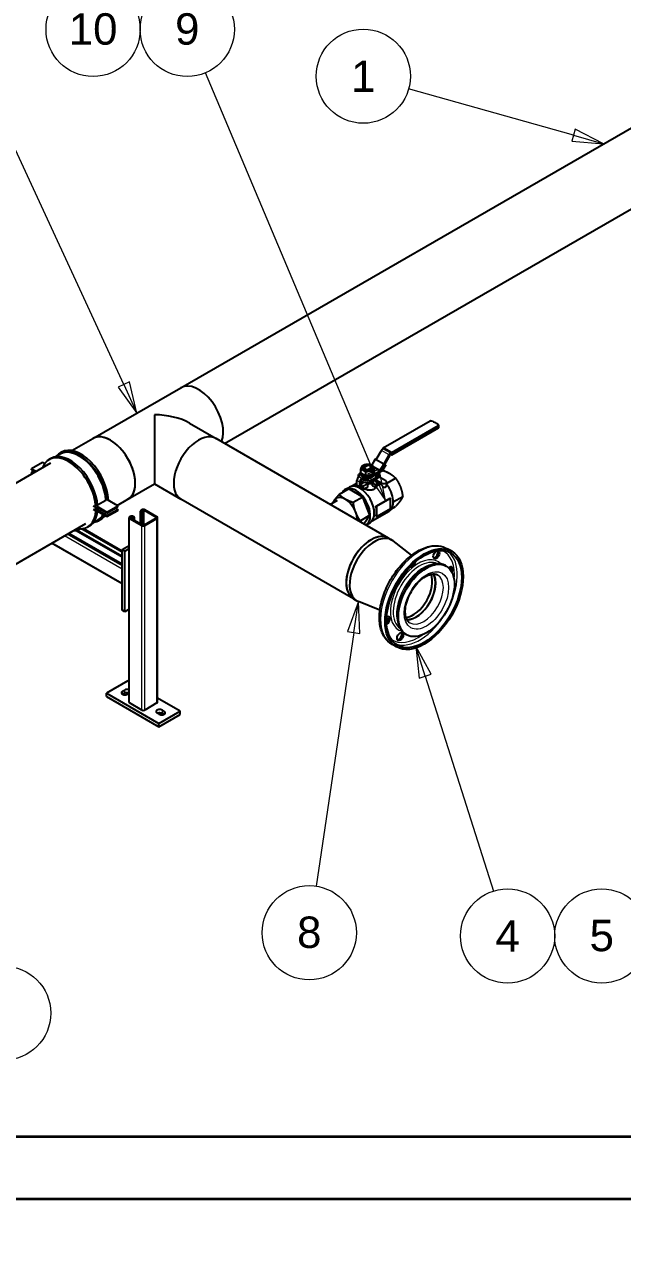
# Model space of a CAD drawing. Header units: millimetres. Extents: x 0 to 10500, y -39653 to 7425.
# Drawn here: x 2273 to 3463, y -118 to 2339 of the extents above; entities that cross this region are included whole.
import ezdxf

# ---------------------------------------------------------------- set-up
doc = ezdxf.new("R2010")
doc.units = ezdxf.units.MM
doc.header["$LTSCALE"] = 25
doc.layers.get('0').update_dxf_attribs({"lineweight": 18})
for name, color, linetype, lineweight in [('Border', 7, 'Continuous', 35), ('Dimension', 7, 'Continuous', 18), ('Symbol', 7, 'Continuous', 18), ('Visible', 7, 'Continuous', 25), ('Visible Narrow', 7, 'Continuous', 18)]:
    doc.layers.add(name, color=color, linetype=linetype, lineweight=lineweight)
doc.styles.add('Note Text', font='arial.ttf')
doc.styles.add('Title', font='arial.ttf')
doc.dimstyles.new('Default - Method 2b', dxfattribs={"dimscale": 25, "dimtxt": 3, "dimasz": 2.5, "dimexe": 3, "dimexo": 0.5, "dimgap": 0.7, "dimtad": 0, "dimtoh": 1, "dimdec": 1, "dimrnd": 1e-08, "dimtxsty": 'Title', "dimcen": 0.09, "dimdle": 10, "dimclrd": 256, "dimclre": 256, "dimclrt": 7, "dimadec": 0, "dimazin": 2, "dimtfac": 0.833333, "dimtdec": 1, "dimtmove": 0, "dimatfit": 3, "dimfxl": 1, "dimtolj": 1, "dimlwd": -1, "dimlwe": -1, "dimarcsym": 0})

# ---------------------------------------------------------------- blocks, each defined once
blk = doc.blocks.new('Borders Bigadan Border')
at = {"layer": 'Border'}
for p, q in [((20, 5), (415, 5)), ((420, 0), (0, 0))]:
    blk.add_line(p, q, dxfattribs=at)
blk = doc.blocks.new('Balloon6')
at = {"layer": 'Symbol'}
for p, q in [((79.408, 37.678), (78.419, 39.974)), ((79.867, 37.876), (78.419, 39.974)), ((78.419, 39.974), (78.949, 37.48)), ((78.949, 37.48), (79.867, 37.876)), ((79.408, 37.678), (87.778, 18.258))]:
    blk.add_line(p, q, dxfattribs=at)
at = {"layer": 'Symbol', "flags": 128}
blk.add_lwpolyline([(79.867, 37.876), (78.419, 39.974), (78.949, 37.48), (79.867, 37.876)], dxfattribs=at)
at = {"layer": 'Symbol'}
blk.add_circle((89.257, 14.826), 3.75, dxfattribs=at)
blk.add_solid([(79.867, 37.876), (78.419, 39.974), (78.949, 37.48), (79.867, 37.876)], dxfattribs=at)
at = {"layer": 'Symbol', "insert": (89.257, 14.826), "char_height": 2.5, "attachment_point": 5, "style": 'Note Text'}
blk.add_mtext('7', dxfattribs=at)
blk = doc.blocks.new('Balloon7')
at = {"layer": 'Symbol'}
for p, q in [((122.837, 41.667), (122.082, 44.051)), ((123.314, 41.818), (122.082, 44.051)), ((122.082, 44.051), (122.36, 41.516)), ((122.36, 41.516), (123.314, 41.818)), ((122.837, 41.667), (128.263, 24.535))]:
    blk.add_line(p, q, dxfattribs=at)
at = {"layer": 'Symbol', "flags": 128}
blk.add_lwpolyline([(123.314, 41.818), (122.082, 44.051), (122.36, 41.516), (123.314, 41.818)], dxfattribs=at)
at = {"layer": 'Symbol'}
for centre in [(129.392, 20.97), (136.892, 20.97)]:
    blk.add_circle(centre, 3.75, dxfattribs=at)
blk.add_solid([(123.314, 41.818), (122.082, 44.051), (122.36, 41.516), (123.314, 41.818)], dxfattribs=at)
at = {"layer": 'Symbol', "char_height": 2.5, "attachment_point": 5, "style": 'Note Text'}
for s, insert in [('4', (129.392, 20.97)), ('5', (136.892, 20.991))]:
    blk.add_mtext(s, dxfattribs=dict(at, insert=insert))
blk = doc.blocks.new('Balloon8')
at = {"layer": 'Symbol'}
for p, q in [((117.507, 47.616), (116.645, 45.217)), ((117.14, 45.143), (117.507, 47.616)), ((117.635, 45.07), (117.507, 47.616)), ((116.645, 45.217), (117.635, 45.07)), ((117.14, 45.143), (114.145, 24.933))]:
    blk.add_line(p, q, dxfattribs=at)
at = {"layer": 'Symbol', "flags": 128}
blk.add_lwpolyline([(117.635, 45.07), (117.507, 47.616), (116.645, 45.217), (117.635, 45.07)], dxfattribs=at)
at = {"layer": 'Symbol'}
blk.add_circle((113.597, 21.231), 3.75, dxfattribs=at)
blk.add_solid([(117.635, 45.07), (117.507, 47.616), (116.645, 45.217), (117.635, 45.07)], dxfattribs=at)
at = {"layer": 'Symbol', "insert": (113.597, 21.252), "char_height": 2.5, "attachment_point": 5, "style": 'Note Text'}
blk.add_mtext('8', dxfattribs=at)
blk = doc.blocks.new('Balloon10')
at = {"layer": 'Symbol'}
for p, q in [((118.704, 57.961), (105.33, 89.743)), ((119.165, 58.155), (118.243, 57.768)), ((119.673, 55.657), (119.165, 58.155)), ((118.243, 57.768), (119.673, 55.657)), ((118.704, 57.961), (119.673, 55.657))]:
    blk.add_line(p, q, dxfattribs=at)
at = {"layer": 'Symbol', "flags": 128}
blk.add_lwpolyline([(118.243, 57.768), (119.673, 55.657), (119.165, 58.155), (118.243, 57.768)], dxfattribs=at)
at = {"layer": 'Symbol'}
for centre in [(96.38, 93.188), (103.88, 93.188)]:
    blk.add_circle(centre, 3.75, dxfattribs=at)
blk.add_solid([(118.243, 57.768), (119.673, 55.657), (119.165, 58.155), (118.243, 57.768)], dxfattribs=at)
at = {"layer": 'Symbol', "char_height": 2.5, "attachment_point": 5, "style": 'Note Text'}
for s, insert in [('10', (96.38, 93.209)), ('9', (103.88, 93.209))]:
    blk.add_mtext(s, dxfattribs=dict(at, insert=insert))
blk = doc.blocks.new('Balloon11')
at = {"layer": 'Symbol'}
for p, q in [((134.632, 84.76), (121.499, 88.452)), ((134.768, 85.241), (134.497, 84.279)), ((134.632, 84.76), (137.039, 84.083)), ((137.039, 84.083), (134.768, 85.241)), ((134.497, 84.279), (137.039, 84.083))]:
    blk.add_line(p, q, dxfattribs=at)
at = {"layer": 'Symbol', "flags": 128}
blk.add_lwpolyline([(134.497, 84.279), (137.039, 84.083), (134.768, 85.241), (134.497, 84.279)], dxfattribs=at)
at = {"layer": 'Symbol'}
blk.add_circle((117.902, 89.463), 3.75, dxfattribs=at)
blk.add_solid([(134.497, 84.279), (137.039, 84.083), (134.768, 85.241), (134.497, 84.279)], dxfattribs=at)
at = {"layer": 'Symbol', "insert": (117.902, 89.463), "char_height": 2.5, "attachment_point": 5, "style": 'Note Text'}
blk.add_mtext('1', dxfattribs=at)
blk = doc.blocks.new('Balloon19')
at = {"layer": 'Symbol'}
for p, q in [((98.825, 64.895), (87.296, 89.872)), ((99.279, 65.105), (98.371, 64.686)), ((98.825, 64.895), (99.873, 62.626)), ((99.873, 62.626), (99.279, 65.105)), ((98.371, 64.686), (99.873, 62.626))]:
    blk.add_line(p, q, dxfattribs=at)
at = {"layer": 'Symbol', "flags": 128}
blk.add_lwpolyline([(98.371, 64.686), (99.873, 62.626), (99.279, 65.105), (98.371, 64.686)], dxfattribs=at)
at = {"layer": 'Symbol'}
blk.add_circle((85.73, 93.264), 3.75, dxfattribs=at)
blk.add_solid([(98.371, 64.686), (99.873, 62.626), (99.279, 65.105), (98.371, 64.686)], dxfattribs=at)
at = {"layer": 'Symbol', "insert": (85.73, 93.285), "char_height": 2.5, "attachment_point": 5, "style": 'Note Text'}
blk.add_mtext('3', dxfattribs=at)
blk = doc.blocks.new('*D48')
at = {"layer": 'Defpoints', "color": 0, "transparency": 16777216}
for p in [(2977, 5476.9), (1038.6, 4941), (6873, 4755.4), (3961.9, -39652.7)]:
    blk.add_point(p, dxfattribs=at)
at = {"layer": 'Dimension', "transparency": 16777216}
for p, q in [((1037.8, 4953.5), (1004.2, 5465.8)), ((6873.8, 4767.9), (6919.6, 5465.8))]:
    blk.add_line(p, q, dxfattribs=at)
blk.add_arc((3961.9, -39652.7), 45140.3, 86.32872, 93.6713, dxfattribs=at)
for points in [[(1072.1, 5384.6), (1070.8, 5405.4), (1009.1, 5391)], [(6853, 5405.4), (6851.6, 5384.6), (6914.7, 5391)]]:
    blk.add_solid(points, dxfattribs=at)
at = {"layer": 'Dimension', "color": 7, "transparency": 16777216, "insert": (3945.5, 5505.2), "char_height": 75, "attachment_point": 7, "style": 'Title'}
blk.add_mtext('\\A1;8°', dxfattribs=at)

msp = doc.modelspace()

# ---------------------------------------------------------------- linework, layer by layer
at = {"layer": 'Visible'}
for p, q in [((2584.5, 1616.26), (3987.08, 2426.04)), ((2671.45, 1505.15), (4056.93, 2305.06)), ((2409.14, 1515.02), (2584.5, 1616.26)), ((2531.75, 1562.18), (2531.75, 1424.49)), ((2987.37, 1496.68), (3080.37, 1550.37)), ((2601.6, 1545.48), (2654.35, 1515.02)), ((3004.42, 1482.65), (3097.43, 1536.34)), ((3098.18, 1537.64), (3098.18, 1540.09)), ((2367.27, 1490.84), (2409.14, 1515.02)), ((2997.77, 1316.74), (2654.35, 1515.02)), ((2325.09, 1475.32), (2321.55, 1473.28)), ((2344.12, 1484), (2334.83, 1478.64)), ((2346.65, 1487.78), (2343.12, 1485.73)), ((2971.37, 1474.42), (2963.95, 1461.57)), ((2971.92, 1474.1), (2971.37, 1474.42)), ((2973.27, 1473.32), (2983.7, 1491.39)), ((2986.7, 1494.56), (2988.12, 1495.38)), ((2987.06, 1494.76), (2987.06, 1495.99)), ((2988.12, 1496.6), (3003.67, 1487.62)), ((2988.12, 1495.38), (3003.67, 1486.4)), ((2988.83, 1464.34), (2999.26, 1482.41)), ((2990.33, 1463.47), (3000.76, 1481.55)), ((3002.26, 1485.58), (3003.67, 1486.4)), ((3002.26, 1483.13), (3003.67, 1483.95)), ((3003.67, 1482.72), (3002.61, 1483.33)), ((3003.67, 1483.95), (3003.67, 1486.4)), ((3004.74, 1483.33), (3004.74, 1485.78)), ((2039.58, 1301.65), (2325.38, 1466.66)), ((2308.68, 1467.4), (2287.12, 1454.95)), ((2287.12, 1452.91), (2287.12, 1454.95)), ((2287.12, 1454.95), (2296.11, 1449.76)), ((2294.34, 1448.74), (2287.12, 1452.91)), ((2287.12, 1448.01), (2291.36, 1450.46)), ((2312.74, 1465.06), (2308.68, 1467.4)), ((2942.57, 1447.03), (2942.57, 1453.45)), ((2955.88, 1461.25), (2948.96, 1457.25)), ((2956.03, 1453.17), (2962.96, 1457.17)), ((2960.91, 1460.07), (2961.61, 1459.66)), ((2965.75, 1443.45), (2965.75, 1449.86)), ((2966.71, 1459.79), (2980.68, 1451.72)), ((2969.34, 1451.18), (2969.34, 1457.59)), ((2969.86, 1444.01), (2979.83, 1449.76)), ((2971.92, 1474.1), (2988.18, 1464.71)), ((2980.68, 1451.72), (2982.49, 1450.68)), ((2982.49, 1450.68), (2984.49, 1449.52)), ((2992.23, 1462.37), (2984.73, 1449.38)), ((2989.99, 1463.67), (2988.18, 1464.71)), ((2991.99, 1462.51), (2989.99, 1463.67)), ((2992.23, 1462.37), (2991.99, 1462.51)), ((2287.12, 1448.01), (2287.12, 1445.97)), ((2290.1, 1446.29), (2287.12, 1448.01)), ((2287.12, 1445.97), (2288.33, 1445.27)), ((2924.9, 1420.15), (2934.74, 1425.83)), ((2934.74, 1421.29), (2934.74, 1431.08)), ((2939.88, 1444.66), (2938.11, 1443.64)), ((2938.11, 1439.56), (2938.11, 1443.64)), ((2938.11, 1443.64), (2939.35, 1440.97)), ((2938.11, 1439.56), (2938.71, 1438.26)), ((2938.98, 1438.43), (2939.88, 1444.66)), ((2939.88, 1444.66), (2941.96, 1445.86)), ((2940.4, 1418.02), (2940.4, 1427.82)), ((2941.96, 1448.36), (2941.06, 1447.85)), ((2941.96, 1447.33), (2941.06, 1447.85)), ((2941.06, 1447.85), (2941.06, 1445.35)), ((2947.26, 1426.07), (2941.06, 1422.49)), ((2941.96, 1444.96), (2941.96, 1448.23)), ((2942.52, 1429.04), (2942.52, 1423.33)), ((2942.62, 1429.84), (2942.89, 1429.26)), ((2942.89, 1430.64), (2942.89, 1429.26)), ((2942.89, 1429.26), (2960.74, 1426.5)), ((2955.43, 1435.68), (2944.64, 1435.17)), ((2944.64, 1432.72), (2944.64, 1435.17)), ((2955.43, 1433.23), (2944.64, 1432.72)), ((2946.38, 1432.8), (2960.74, 1430.58)), ((2952.37, 1441.38), (2952.37, 1447.79)), ((2955.43, 1433.23), (2979.83, 1447.31)), ((2955.43, 1435.68), (2957.61, 1436.94)), ((2955.43, 1435.68), (2955.43, 1433.23)), ((2960.74, 1430.58), (2973.8, 1438.12)), ((2960.74, 1426.5), (2973.8, 1434.04)), ((2960.74, 1426.5), (2960.74, 1430.58)), ((2964, 1442.79), (2965.05, 1442.08)), ((2965.05, 1442.08), (2965.05, 1438.82)), ((2965.05, 1440.48), (2966.6, 1439.71)), ((2965.54, 1420.47), (2965.54, 1426.37)), ((2971.53, 1422.91), (2965.54, 1426.37)), ((2965.7, 1443.43), (2966.6, 1442.98)), ((2966.6, 1442.98), (2966.6, 1439.71)), ((2969.96, 1444.96), (2969.96, 1448.23)), ((2977.19, 1426.17), (2971.19, 1429.63)), ((2977.19, 1426.17), (2971.53, 1422.91)), ((2973.8, 1438.12), (2971.71, 1442.63)), ((2973.6, 1442.09), (2972.31, 1441.34)), ((2973.6, 1442.75), (2972.76, 1443.24)), ((2973.6, 1438.55), (2973.6, 1442.75)), ((2973.8, 1434.04), (2973.8, 1438.12)), ((2976.78, 1435.82), (2973.8, 1437.54)), ((2973.8, 1437), (2974.18, 1437.32)), ((2973.96, 1435.17), (2973.96, 1428.04)), ((2973.96, 1432.12), (2984.24, 1426.18)), ((2976.78, 1440.92), (2976.78, 1435.82)), ((2978.2, 1436.63), (2976.78, 1435.82)), ((2977.19, 1421.87), (2977.19, 1426.17)), ((2978.2, 1441.73), (2978.2, 1436.63)), ((2992.16, 1430.76), (2978.2, 1438.82)), ((2978.75, 1446.7), (2978.23, 1445.79)), ((2980.89, 1448.09), (2979.23, 1445.22)), ((2984.49, 1449.52), (2984.73, 1449.38)), ((2993.8, 1425.65), (3011.84, 1436.06)), ((2993.8, 1421.74), (2993.8, 1428.47)), ((2478.99, 1394.03), (2531.75, 1424.49)), ((2531.75, 1424.49), (2584.5, 1394.03)), ((2918.47, 1414.68), (2899.43, 1403.69)), ((2912.05, 1413.89), (2919.9, 1418.42)), ((2946.63, 1398.42), (2918.47, 1414.68)), ((2940.4, 1418.02), (2934.74, 1421.29)), ((2941.06, 1418.4), (2940.4, 1418.02)), ((2946.72, 1419.22), (2941.06, 1422.49)), ((2941.06, 1422.49), (2941.06, 1417.95)), ((2946.72, 1414.68), (2941.06, 1417.95)), ((2956.34, 1424.78), (2946.72, 1419.22)), ((2946.72, 1419.22), (2946.72, 1414.68)), ((2946.72, 1414.68), (2956.34, 1418.06)), ((2956.34, 1418.06), (2956.34, 1424.78)), ((2965.54, 1420.47), (2971.53, 1418.61)), ((2971.53, 1418.61), (2971.53, 1422.91)), ((2977.19, 1421.87), (2971.53, 1418.61)), ((2409.62, 1380.82), (2415.02, 1378.04)), ((2413.97, 1376.09), (2413.16, 1376.61)), ((2413.65, 1374.96), (2417.89, 1377.41)), ((2417.07, 1377.88), (2413.97, 1376.09)), ((2415.02, 1378.04), (2416.79, 1379.06)), ((2437.02, 1366.36), (2415.91, 1378.55)), ((2416.73, 1380.12), (2437.02, 1368.4)), ((2418.39, 1382.71), (2435.11, 1392.37)), ((2437.02, 1368.4), (2458.59, 1380.85)), ((2437.02, 1366.36), (2458.59, 1378.81)), ((2458.59, 1380.85), (2438.3, 1392.57)), ((2439.24, 1392.02), (2440.12, 1392.53)), ((2454.35, 1376.36), (2458.59, 1373.91)), ((2457.38, 1381.56), (2478.99, 1394.03)), ((2458.59, 1378.81), (2458.59, 1380.85)), ((2927.92, 1195.76), (2584.5, 1394.03)), ((2881.63, 1383.8), (2896.26, 1392.24)), ((2946.63, 1398.42), (2927.6, 1387.43)), ((2960.72, 1362.12), (2946.63, 1398.42)), ((2972.61, 1380.33), (3000.01, 1396.15)), ((2972.61, 1380.33), (2973.96, 1379.56)), ((3001.35, 1395.38), (2973.96, 1379.56)), ((2973.96, 1379.56), (2973.96, 1369.62)), ((3000.01, 1396.15), (3001.35, 1395.38)), ((3001.35, 1385.44), (3001.35, 1395.38)), ((3001.35, 1375.51), (3001.35, 1385.44)), ((3003.43, 1374.87), (3011.84, 1379.73)), ((3007.01, 1388.84), (3025.93, 1399.76)), ((2409.62, 1374.57), (2415.02, 1371.11)), ((2410.33, 1347.87), (2419.62, 1353.23)), ((2415.38, 1373.03), (2413.61, 1374.16)), ((2437.02, 1361.46), (2413.65, 1374.96)), ((2415.02, 1371.11), (2416.79, 1372.13)), ((2416.73, 1371.14), (2437.02, 1359.42)), ((2420.62, 1351.5), (2424.15, 1353.54)), ((2437.02, 1361.46), (2458.59, 1373.91)), ((2437.02, 1359.42), (2458.59, 1371.87)), ((2437.02, 1368.4), (2437.02, 1366.36)), ((2437.02, 1359.42), (2437.02, 1361.46)), ((2458.59, 1373.91), (2458.59, 1371.87)), ((2481.11, 989.96), (2481.11, 1357.38)), ((2483.76, 1359.87), (2482.28, 1359.01)), ((2482.28, 1355.75), (2506.67, 1341.66)), ((2483.69, 1358.2), (2485.18, 1359.05)), ((2508.09, 1342.48), (2483.69, 1356.56)), ((2488.01, 1359.05), (2490.48, 1357.62)), ((2491.9, 1358.44), (2489.42, 1359.87)), ((2490.48, 1357.62), (2491.9, 1358.44)), ((2490.48, 1352.64), (2490.48, 1357.62)), ((2491.9, 1351.83), (2491.9, 1358.44)), ((2504.02, 1344.83), (2504.02, 1370.61)), ((2506.67, 1373.1), (2505.19, 1372.24)), ((2505.19, 1368.97), (2507.66, 1367.55)), ((2506.6, 1371.42), (2508.09, 1372.28)), ((2509.08, 1368.36), (2506.6, 1369.79)), ((2507.66, 1367.55), (2509.08, 1368.36)), ((2507.66, 1342.72), (2507.66, 1367.55)), ((2509.08, 1342.17), (2509.08, 1368.36)), ((2510.92, 1372.28), (2535.31, 1358.2)), ((2535.31, 1356.56), (2510.92, 1342.48)), ((2536.73, 1359.01), (2512.33, 1373.1)), ((2512.33, 1341.66), (2536.73, 1355.75)), ((2537.9, 989.96), (2537.9, 1357.38)), ((2960.72, 1362.12), (2941.69, 1351.13)), ((2948.73, 1345.06), (2960.72, 1362.12)), ((2964.9, 1350.87), (2998.72, 1370.4)), ((2972.61, 1360.46), (2973.96, 1359.69)), ((2973.96, 1359.69), (3001.35, 1375.51)), ((2973.96, 1369.62), (2973.96, 1359.69)), ((2125.34, 1189.85), (2395.23, 1345.67)), ((2467.08, 1278.51), (2374.67, 1331.85)), ((2467.08, 1290.96), (2389.49, 1335.76)), ((2399.05, 1339.05), (2402.59, 1341.09)), ((2953.05, 1342.87), (2960.9, 1347.4)), ((2467.08, 1225.39), (2326.98, 1306.27)), ((2467.08, 1264.51), (2360.86, 1325.83)), ((2467.08, 1294.1), (2481.11, 1302.2)), ((2997.77, 1316.74), (3004.51, 1312.85)), ((3043.6, 1282.44), (3007.28, 1310.98)), ((2472.73, 1290.84), (2467.08, 1294.1)), ((2467.08, 1173.26), (2467.08, 1294.1)), ((2472.73, 1290.84), (2481.11, 1295.67)), ((2472.73, 1169.99), (2472.73, 1290.84)), ((3123.56, 1290.48), (3114.72, 1295.58)), ((3112.66, 1260.98), (3110.89, 1262)), ((2927.92, 1195.76), (2934.66, 1191.87)), ((2980.55, 1173.22), (2937.66, 1190.41)), ((2472.73, 1169.99), (2467.08, 1173.26)), ((2481.11, 1174.83), (2472.73, 1169.99)), ((3033.66, 1124.15), (3031.89, 1125.17)), ((3013.56, 1099.96), (3004.72, 1105.06)), ((2478.39, 1032.41), (2435.96, 1007.92)), ((2481.11, 1030.85), (2478.39, 1032.41)), ((2435.96, 1007.92), (2540.61, 947.5)), ((2435.96, 1001.39), (2435.96, 1007.92)), ((2467.78, 1011.59), (2472.03, 1014.04)), ((2472.03, 1007.51), (2468.54, 1005.5)), ((2481.11, 1007.86), (2477.68, 1005.88)), ((2435.96, 1001.39), (2540.61, 940.97)), ((2506.67, 974.24), (2482.28, 988.32)), ((2536.73, 988.32), (2512.33, 974.24)), ((2583.04, 971.99), (2537.9, 998.06)), ((2541.32, 965.87), (2537.08, 968.32)), ((2540.61, 947.5), (2583.04, 971.99)), ((2540.61, 940.97), (2583.04, 965.46)), ((2546.98, 974.03), (2551.22, 971.59)), ((2550.46, 965.49), (2546.98, 967.5)), ((2583.04, 965.46), (2583.04, 971.99)), ((2540.61, 940.97), (2540.61, 947.5))]:
    msp.add_line(p, q, dxfattribs=at)
for centre, start, end in [((3081.12, 1549.07), 76.29171, 120), ((3096.68, 1537.64), 300, 0), ((3096.68, 1540.09), 0, 36.19597)]:
    msp.add_arc(centre, 1.5, start, end, dxfattribs=at)
for centre, major_axis, start_param, end_param in [((2619.43, 1555.77), (-34.92, 60.49), 3.5576304, 6.2831853), ((2619.43, 1555.77), (-34.92, 60.49), 3.5576304, 6.2831853), ((2531.75, 1505.15), (-98.78, 0), 3.9269908, 4.712389), ((2444.07, 1454.53), (34.92, -60.49), 0, 3.1415927), ((2444.07, 1454.53), (-34.92, 60.49), 3.1415927, 6.2831853), ((2619.43, 1454.53), (34.93, 60.49), 0, 3.1415927), ((2619.43, 1454.53), (-34.93, -60.49), 3.1415926, 6.2831853), ((2360.3, 1406.17), (-38.75, 67.12), 3.981806, 6.7312428), ((2363.84, 1408.21), (-38.75, 67.12), 3.9980183, 6.2831853), ((2381.87, 1418.62), (-38.75, 67.12), 3.9980183, 6.5108615), ((2381.87, 1418.62), (-37.75, 65.38), 3.9999031, 6.2831853), ((2385.4, 1420.66), (-38.75, 67.12), 3.981806, 6.2831853), ((2986.7, 1489.66), (3, 5.2), 0.7853982, 1.5707963), ((2988.12, 1495.38), (-0.75, 1.3), 5.4977871, 7.0685835), ((3002.26, 1480.68), (3, 5.2), 0.7853982, 1.5707963), ((3002.26, 1480.68), (1.5, 2.6), 0.7853982, 1.5707963), ((3003.67, 1486.4), (-0.75, 1.3), 3.9269908, 5.4977871), ((3003.67, 1483.95), (0.75, -1.3), 5.4977871, 7.0685835), ((2955.96, 1448.23), (-14, 0), 5.9855023, 8.56084), ((2955.96, 1456.39), (-12, 0), 6.0213859, 7.0685835), ((2955.96, 1456.39), (-12, 0), 4.9741884, 6.0213859), ((2955.96, 1456.39), (12, 0), 3.9269908, 4.9741884), ((2955.96, 1456.39), (-8, 0), 4.7750529, 6.3934519), ((2955.96, 1456.39), (-8, 0), 0.1102666, 1.4605297), ((2955.96, 1457.21), (-7, 0), 6.2729805, 7.8641864), ((2955.96, 1455.82), (7, 0), 2.062471, 2.6499179), ((2955.96, 1456.39), (-12, 0), 3.9269908, 4.9741884), ((2955.96, 1456.39), (8, 0), 4.6021223, 6.3934519), ((2955.96, 1457.21), (7, 0), 6.2729805, 7.8641864), ((2955.96, 1455.82), (7, 0), 4.7225938, 6.2729805), ((2955.96, 1456.39), (12, 0), 4.9741884, 6.0213859), ((2955.96, 1456.39), (8, 0), 0.1102666, 0.7853982), ((2955.96, 1456.39), (12, 0), 6.0213859, 7.0685835), ((2955.96, 1448.23), (14, 0), 5.576327, 6.6085762), ((2979.83, 1452.21), (1.5, 2.6), 3.9269908, 4.712389), ((2979.83, 1452.21), (3, 5.2), 3.9269908, 4.712389), ((2938.98, 1433.53), (3, 5.2), 0.7853982, 2.3561945), ((2944.64, 1430.27), (-3, -5.2), 3.9269908, 5.4977871), ((2955.96, 1444.96), (-14, 0), 0, 1.6892481), ((2944.64, 1430.27), (-1.5, -2.6), 3.9269908, 5.4977871), ((2955.96, 1435.17), (-18, 0), 0.7281746, 1.0668782), ((2955.96, 1435.17), (-14, 0), 0.9841847, 1.6338092), ((2955.96, 1435.17), (-18, 0), 1.592408, 2.1321014), ((2955.96, 1444.96), (14, 0), 4.8308408, 5.4192473), ((2955.96, 1444.96), (14, 0), 5.576327, 6.1647335), ((2955.96, 1444.96), (14, 0), 6.1647335, 6.2831853), ((2955.96, 1435.17), (18, 0), 5.7218802, 6.4142238), ((2970.8, 1400.46), (-20, 34.64), 5.0028231, 5.3861594), ((2981.73, 1443.77), (-3.5, -6.06), 4.712389, 5.4977871), ((2981.73, 1443.77), (-2.5, -4.33), 4.712389, 5.4977871), ((2988.2, 1428.47), (5.6, 0), 3.9269908, 7.0685835), ((2932.55, 1378.38), (-20.5, 35.51), 3.1285445, 6.6356333), ((2940.4, 1382.91), (-20.5, 35.51), 3.1415927, 6.2831853), ((2978.72, 1405.04), (20, -34.64), 0, 1.7940642), ((2911.34, 1366.13), (-17.25, 29.88), 0.2617994, 0.5076012), ((2911.34, 1366.13), (-17.25, 29.88), 5.4977871, 6.5449847), ((2911.34, 1366.13), (17.25, -29.88), 1.3089969, 2.3561945), ((2945.67, 1385.95), (-20, 34.64), 3.9269908, 4.2360865), ((2360.3, 1406.17), (38.75, -67.12), 5.8351278, 7.0137683), ((2363.84, 1408.21), (38.75, -67.12), 0, 0.6819882), ((2381.87, 1418.62), (38.75, -67.12), 6.0555091, 6.6215881), ((2362.07, 1407.19), (36.5, -63.22), 0.730583, 0.7442907), ((2381.87, 1418.62), (37.75, -65.38), 0, 0.3256654), ((2385.4, 1420.66), (38.75, -67.12), 0, 0.2655202), ((2485.11, 1357.38), (-4, 0), 5.4977871, 7.0685835), ((2485.11, 1357.38), (-2, 0), 5.4977871, 7.0685835), ((2486.59, 1358.24), (-4, 0), 3.9269908, 5.4977871), ((2486.59, 1358.24), (2, 0), 0.7853982, 2.3561945), ((2508.02, 1370.61), (-4, 0), 5.4977871, 7.0685835), ((2508.02, 1370.61), (-2, 0), 5.4977871, 7.0685835), ((2509.5, 1371.46), (-4, 0), 3.9269908, 5.4977871), ((2509.5, 1371.46), (2, 0), 0.7853982, 2.3561945), ((2533.9, 1357.38), (2, 0), 5.4977871, 7.0685835), ((2533.9, 1357.38), (4, 0), 5.4977871, 7.0685835), ((2911.34, 1366.13), (17.25, -29.88), 0.8037417, 1.3089969), ((2945.67, 1385.95), (-20, 34.64), 3.6178952, 3.9269908), ((2372.85, 1338.7), (12, 0), 4.5791469, 5.7937103), ((2509.5, 1343.3), (4, 0), 3.9269908, 5.4977871), ((2509.5, 1343.3), (-2, 0), 0.7853982, 2.3561945), ((2962.85, 1256.25), (-34.93, -60.49), 3.1415927, 6.2831853), ((2962.85, 1256.25), (34.93, 60.49), 0, 3.1415927), ((2969.59, 1252.36), (34.93, 60.49), 6.2005913, 9.507372), ((3090.01, 1284.98), (-4.38, -7.58), 0.3291606, 2.812432), ((3071.39, 1193.59), (-39.5, -68.42), 3.1415927, 6.2831853), ((3045.18, 1267.42), (-4.38, -7.58), 0.0364068, 2.1448757), ((3119.45, 1251.6), (4.38, 7.58), 4.7069807, 7.3760597), ((3116.62, 1253.23), (4.38, 7.58), 4.9232016, 5.9540247), ((3046.45, 1207.98), (27.28, 47.24), 3.5612747, 5.8635032), ((3052.65, 1204.4), (27.28, 47.24), 3.4275439, 5.997234), ((3052.65, 1204.4), (27.58, 47.76), 3.4421305, 5.9826475), ((3004.38, 1213.14), (-4.38, -7.58), 1.1012466, 2.3346764), ((2991.52, 1153.94), (4.38, 7.58), 4.282707, 5.9540247), ((2994.34, 1152.31), (4.38, 7.58), 3.8499635, 7.1469871), ((3018.12, 1122.19), (-4.38, -7.58), 0.3291606, 2.812432), ((2472.73, 1008.74), (-7, 0), 5.4977871, 8.6393798), ((2476.98, 1011.19), (7, 0), 0.9394317, 2.3561945), ((2476.98, 1004.65), (-7, 0), 4.0810244, 5.4977871), ((2485.11, 989.96), (-4, 0), 0, 0.7853982), ((2533.9, 989.96), (4, 0), 5.4977871, 6.2831853), ((2509.5, 975.87), (-4, 0), 0.7853982, 2.3561945), ((2542.03, 971.18), (-7, 0), 3.9269908, 7.0685835), ((2542.03, 964.65), (-7, 0), 3.9269908, 5.3544396), ((2546.27, 968.73), (7, 0), 3.9269908, 7.0685835)]:
    msp.add_ellipse(centre, major_axis=major_axis, ratio=0.5773503, start_param=start_param, end_param=end_param, dxfattribs=at)
for centre, major_axis in [((3068.56, 1195.22), (55, 95.26)), ((3068.56, 1195.22), (53, 91.8)), ((3092.84, 1283.35), (-4.38, -7.58)), ((3073.16, 1192.56), (39.5, 68.42)), ((3020.95, 1120.56), (4.38, 7.58))]:
    msp.add_ellipse(centre, major_axis=major_axis, ratio=0.5773503, dxfattribs=at)
for points, knots in [([(3081.47, 1550.53), (3082.91, 1550.18), (3084.3, 1549.76), (3086.96, 1548.81), (3088.23, 1548.28), (3090.62, 1547.09), (3091.75, 1546.45), (3093.82, 1545.05), (3094.78, 1544.29), (3096.48, 1542.7), (3097.24, 1541.86), (3097.89, 1540.98)], [5.89753338, 5.89753338, 5.89753338, 5.89753338, 6.05179415, 6.05179415, 6.20605492, 6.20605492, 6.36031569, 6.36031569, 6.51457646, 6.51457646, 6.66883724, 6.66883724, 6.66883724, 6.66883724]), ([(2973.49, 1419.74), (2973.27, 1419.02), (2972.98, 1418.32), (2972.15, 1416.84), (2971.58, 1416.08), (2970.25, 1414.75), (2969.5, 1414.18), (2967.87, 1413.24), (2966.96, 1412.85), (2964.97, 1412.27), (2963.91, 1412.08), (2961.69, 1411.9), (2960.54, 1411.91), (2958.23, 1412.08), (2957.07, 1412.25), (2954.84, 1412.68), (2953.68, 1412.96), (2951.37, 1413.63), (2950.22, 1414.02), (2948.63, 1414.63), (2948.15, 1414.82), (2947.68, 1415.02)], [-6.4835995, -6.4835995, -6.4835995, -6.4835995, -6.2011714, -6.2011714, -5.856402, -5.856402, -5.5116326, -5.5116326, -5.1668632, -5.1668632, -4.8220937, -4.8220937, -4.4773243, -4.4773243, -4.1325549, -4.1325549, -3.7883702, -3.7883702, -3.4441856, -3.4441856, -3.2930813, -3.2930813, -3.2930813, -3.2930813]), ([(2984.24, 1421.45), (2984.76, 1420.82), (2985.42, 1420.2), (2986.85, 1419.15), (2987.64, 1418.71), (2989.03, 1418.19), (2989.72, 1418.03), (2991.04, 1418.02), (2991.66, 1418.17), (2992.16, 1418.46), (2992.66, 1418.75), (2993.08, 1419.2), (2993.64, 1420.29), (2993.77, 1420.94), (2993.8, 1421.61), (2993.8, 1421.68), (2993.8, 1421.74)], [-0.9250144, -0.9250144, -0.9250144, -0.9250144, -0.6741474, -0.6741474, -0.4232803, -0.4232803, -0.2116401, -0.2116401, 0, 0, 0, 0.2116401, 0.2116401, 0.4232803, 0.4232803, 0.4443915, 0.4443915, 0.4443915, 0.4443915]), ([(3004.72, 1105.06), (2998.83, 1108.46), (2993.8, 1113.32), (2985.74, 1125.51), (2982.87, 1132.97), (2979.46, 1150.08), (2979.15, 1159.88), (2981.26, 1180.55), (2983.72, 1191.42), (2991.1, 1213.03), (2996, 1223.76), (3007.75, 1244.06), (3014.58, 1253.62), (3029.56, 1270.71), (3037.7, 1278.23), (3054.62, 1290.43), (3063.39, 1295.1), (3080.72, 1300.87), (3089.3, 1302.02), (3103.59, 1300.48), (3109.48, 1298.61), (3114.72, 1295.58)], [4.5048825, 4.5048825, 4.5048825, 4.5048825, 4.7857213, 4.7857213, 5.0870438, 5.0870438, 5.414635, 5.414635, 5.7469725, 5.7469725, 6.0773615, 6.0773615, 6.4068052, 6.4068052, 6.7372076, 6.7372076, 7.0695465, 7.0695465, 7.3968971, 7.3968971, 7.6464752, 7.6464752, 7.6464752, 7.6464752]), ([(3040.28, 1147.87), (3037.28, 1149.59), (3034.8, 1152.53), (3031.92, 1160.34), (3031.18, 1164.3), (3030.96, 1173.16), (3031.43, 1177.99), (3033.57, 1188.16), (3035.25, 1193.51), (3039.72, 1204.14), (3042.52, 1209.42), (3048.93, 1219.32), (3052.55, 1223.93), (3060.16, 1231.96), (3064.16, 1235.39), (3072, 1240.74), (3075.85, 1242.67), (3082.95, 1245.03), (3086.18, 1245.46), (3091.45, 1245.11), (3093.58, 1244.46), (3095.43, 1243.39)], [5.0620104, 5.0620104, 5.0620104, 5.0620104, 5.5096173, 5.5096173, 5.8197252, 5.8197252, 6.1168297, 6.1168297, 6.4174949, 6.4174949, 6.7214908, 6.7214908, 7.0261025, 7.0261025, 7.3284036, 7.3284036, 7.6265102, 7.6265102, 7.9264398, 7.9264398, 8.203603, 8.203603, 8.203603, 8.203603])]:
    msp.add_open_spline(points, degree=3, knots=knots, dxfattribs=at)
for points, weights in [([(2942.57, 1453.45), (2943.53, 1456.39), (2944.36, 1458.19)], [1.66506350946, 1.79385662014, 1.79385662014]), ([(2947.47, 1451.5), (2945.2, 1452.81), (2942.57, 1453.45)], [1.79385662014, 1.79385662014, 1.66506350946]), ([(2944.36, 1458.19), (2945.2, 1459.98), (2946.16, 1461.18)], [1.79385662014, 1.79385662014, 1.66506350946]), ([(2946.16, 1461.18), (2949.74, 1462.61), (2952.85, 1463.09)], [1.66506350946, 1.79385662014, 1.79385662014]), ([(2952.37, 1447.79), (2949.74, 1450.18), (2947.47, 1451.5)], [1.66506350946, 1.79385662014, 1.79385662014]), ([(2948, 1455.89), (2948.51, 1456.64), (2948.96, 1457.25)], [1.14874156311, 1.12552357002, 1.09389498572]), ([(2959.06, 1449.7), (2955.96, 1449.22), (2952.37, 1447.79)], [1.79385662014, 1.79385662014, 1.66506350946]), ([(2952.85, 1463.09), (2955.96, 1463.57), (2959.54, 1463.25)], [1.79385662014, 1.79385662014, 1.66506350946]), ([(2956.03, 1453.17), (2955.58, 1452.55), (2955.08, 1451.8)], [1.09389498572, 1.12552357002, 1.14874156311]), ([(2955.08, 1451.8), (2955.58, 1451.78), (2956.03, 1451.78)], [1, 1.0040506254, 1]), ([(2965.75, 1449.86), (2962.17, 1450.18), (2959.06, 1449.7)], [1.66506350946, 1.79385662014, 1.79385662014]), ([(2964.44, 1461.29), (2962.17, 1462.61), (2959.54, 1463.25)], [1.79385662014, 1.79385662014, 1.66506350946]), ([(2963.91, 1456.9), (2963.4, 1457.07), (2962.96, 1457.17)], [1.14874156311, 1.12552357002, 1.09389498572]), ([(2962.96, 1455.78), (2963.4, 1456.29), (2963.91, 1456.9)], [1, 1.0040506254, 1]), ([(2969.34, 1457.59), (2966.71, 1459.98), (2964.44, 1461.29)], [1.66506350946, 1.79385662014, 1.79385662014]), ([(2967.55, 1454.6), (2966.71, 1452.81), (2965.75, 1449.86)], [1.79385662014, 1.79385662014, 1.66506350946]), ([(2969.34, 1457.59), (2968.38, 1456.39), (2967.55, 1454.6)], [1.66506350946, 1.79385662014, 1.79385662014]), ([(2969.34, 1451.18), (2968.38, 1448.23), (2967.55, 1446.44)], [1.66506350946, 1.79385662014, 1.79385662014]), ([(2985.99, 1451.57), (2994.15, 1448.8), (2999.94, 1445.45)], [1.67804874433, 1.77816775413, 1.77816775413]), ([(2947.47, 1443.33), (2945.2, 1444.64), (2942.57, 1447.03)], [1.79385662014, 1.79385662014, 1.66506350946]), ([(2952.37, 1441.38), (2949.74, 1442.02), (2947.47, 1443.33)], [1.66506350946, 1.79385662014, 1.79385662014]), ([(2959.06, 1441.54), (2955.96, 1441.06), (2952.37, 1441.38)], [1.79385662014, 1.79385662014, 1.66506350946]), ([(2965.75, 1443.45), (2962.17, 1442.02), (2959.06, 1441.54)], [1.66506350946, 1.79385662014, 1.79385662014]), ([(2967.55, 1446.44), (2966.71, 1444.64), (2965.75, 1443.45)], [1.79385662014, 1.79385662014, 1.66506350946]), ([(2999.94, 1445.45), (3006.47, 1441.68), (3011.84, 1436.06)], [1.77816775413, 1.77816775413, 1.65050105335]), ([(3011.84, 1436.06), (3017.8, 1427.6), (3021.06, 1419.17)], [1.65050105335, 1.77816775413, 1.77816775413]), ([(2899.43, 1403.69), (2893.48, 1397.06), (2890.21, 1392.41)], [1.65050105335, 1.77816775413, 1.77816775413]), ([(2911.34, 1394.3), (2904.8, 1398.07), (2899.43, 1403.69)], [1.77816775413, 1.77816775413, 1.65050105335]), ([(3021.06, 1419.17), (3024.33, 1410.75), (3025.93, 1399.76)], [1.77816775413, 1.77816775413, 1.65050105335]), ([(2890.21, 1392.41), (2888.11, 1389.42), (2886.74, 1386.74)], [1.77816775413, 1.77816775413, 1.725275961]), ([(2927.6, 1387.43), (2917.87, 1390.53), (2911.34, 1394.3)], [1.65050105335, 1.77816775413, 1.77816775413]), ([(2932.46, 1368.02), (2929.2, 1376.44), (2927.6, 1387.43)], [1.77816775413, 1.77816775413, 1.65050105335]), ([(3021.06, 1391), (3017.8, 1386.35), (3011.84, 1379.73)], [1.77816775413, 1.77816775413, 1.65050105335]), ([(3025.93, 1399.76), (3024.33, 1395.65), (3021.06, 1391)], [1.65050105335, 1.77816775413, 1.77816775413]), ([(2941.69, 1351.13), (2935.73, 1359.59), (2932.46, 1368.02)], [1.65050105335, 1.77816775413, 1.77816775413]), ([(2940.51, 1349.81), (2941.08, 1350.45), (2941.69, 1351.13)], [1.67362247578, 1.66263875012, 1.65050105335])]:
    msp.add_rational_spline(points, weights, degree=2, dxfattribs=at)
at = {"layer": 'Visible Narrow'}
for p, q in [((3081.12, 1550.3), (2988.12, 1496.6)), ((3003.67, 1487.62), (3096.68, 1541.31)), ((3097.74, 1539.48), (3004.74, 1485.78)), ((3004.74, 1483.33), (3097.74, 1537.03)), ((3097.74, 1537.03), (3097.74, 1539.48)), ((2999.26, 1482.41), (2983.7, 1491.39)), ((3002.26, 1485.58), (2986.7, 1494.56)), ((2971.92, 1474.1), (2964.5, 1461.26)), ((2979.83, 1449.76), (2969.34, 1455.82)), ((2980.68, 1451.72), (2988.18, 1464.71)), ((2989.99, 1463.67), (2982.49, 1450.68)), ((2984.49, 1449.52), (2991.99, 1462.51)), ((2940.4, 1427.82), (2934.74, 1431.08)), ((2944.64, 1435.17), (2938.98, 1438.43)), ((2976.78, 1440.92), (2973.6, 1442.75)), ((2978.23, 1445.79), (2977.71, 1446.09)), ((2984.24, 1421.45), (2984.24, 1426.18)), ((2482.28, 988.32), (2482.28, 1355.75)), ((2483.69, 1356.56), (2483.69, 1358.2)), ((2485.18, 1355.71), (2485.18, 1359.05)), ((2488.01, 1354.07), (2488.01, 1359.05)), ((2505.19, 1344.15), (2505.19, 1368.97)), ((2506.6, 1369.79), (2506.6, 1371.42)), ((2508.09, 1368.93), (2508.09, 1372.28)), ((2510.92, 1342.48), (2510.92, 1372.28)), ((2535.31, 1356.56), (2535.31, 1358.2)), ((2536.73, 988.32), (2536.73, 1355.75)), ((2467.08, 1281.36), (2378.4, 1332.56)), ((2467.08, 1287.9), (2384.76, 1335.42)), ((2467.08, 1289.61), (2387.54, 1335.53)), ((2506.67, 974.24), (2506.67, 1341.66)), ((2512.33, 974.24), (2512.33, 1341.66)), ((2467.08, 1226.74), (2328.15, 1306.95)), ((2467.08, 1254.91), (2352.55, 1321.03)), ((2467.08, 1261.44), (2358.2, 1324.3)), ((2467.08, 1263.16), (2359.69, 1325.16)), ((2467.78, 1011.59), (2467.78, 1005.88)), ((2472.03, 1014.04), (2472.03, 1007.51)), ((2546.98, 974.03), (2546.98, 967.5)), ((2551.22, 971.59), (2551.22, 965.87))]:
    msp.add_line(p, q, dxfattribs=at)
for centre, major_axis, ratio, start_param, end_param in [((3081.12, 1549.07), (-0.75, 1.3), 0.5773503, 5.4977871, 6.2831853), ((3081.12, 1549.07), (0.36, 1.46), 0.3177679, 0, 0.654687), ((3069.74, 1534.74), (-29.24, 0), 0.5773503, 3.5413389, 4.3126427), ((3096.68, 1540.09), (1.21, 0.89), 0.7521238, 0, 1.0676536), ((3096.68, 1540.09), (0.75, -1.3), 0.5773503, 0.7853982, 2.3561945), ((3096.68, 1537.64), (0.75, -1.3), 0.5773503, 0, 0.7853982), ((3096.68, 1540.09), (1.5, 0), 0.5773503, 5.4977871, 6.2831853), ((3096.68, 1537.64), (1.5, 0), 0.5773503, 5.4977871, 6.2831853), ((3059.72, 1200.32), (-55, -95.26), 0.5773503, 3.1415927, 6.2831853), ((3056.89, 1201.95), (-39.25, -67.98), 0.5773503, 2.9734444, 6.4513336), ((3059.72, 1200.32), (53, 91.8), 0.5773503, 3.2250748, 6.1997031), ((3056.89, 1201.95), (51, 88.33), 0.5773503, 5.3775302, 6.3436182), ((3059.72, 1200.32), (-37.25, -64.52), 0.5773503, 3.1836691, 6.2411088), ((3066.44, 1196.44), (37.25, 64.52), 0.5773503, 0.4135446, 2.7280479), ((3067.86, 1195.63), (27.58, 47.76), 0.5773503, 3.1415927, 6.2831853), ((3056.89, 1201.95), (-51, -88.33), 0.5773503, 6.2227525, 7.1888404)]:
    msp.add_ellipse(centre, major_axis=major_axis, ratio=ratio, start_param=start_param, end_param=end_param, dxfattribs=at)
msp.add_ellipse((3073.16, 1192.56), major_axis=(31.33, 54.26), ratio=0.5773503, dxfattribs=at)

# ---------------------------------------------------------------- block references
at = {"xscale": 25, "yscale": 25, "zscale": 25}
msp.add_blockref('Borders Bigadan Border', (0, 0), dxfattribs=at)
at = {"layer": 'Symbol', "xscale": 25, "yscale": 25, "zscale": 25}
for name in ['Balloon19', 'Balloon10', 'Balloon11', 'Balloon8', 'Balloon7', 'Balloon6']:
    msp.add_blockref(name, (0, 0), dxfattribs=at)

# ---------------------------------------------------------------- dimensions: what is measured, and where the dimension line sits
at = {"layer": 'Dimension'}
dim = msp.add_angular_dim_3p(base=(2976.99, 5476.92), center=(3961.89, -39652.65), p1=(6873.02, 4755.42), p2=(1038.57, 4941.03), dimstyle='Default - Method 2b', override={"dimgap": 0.7, "dimtad": 3, "dimtih": 1, "dimadec": 0, "dimtol": 0, "dimlim": 0, "dimtp": 0, "dimtm": 0, "dimtdec": 0}, dxfattribs=at)
dim.commit()
dim.dimension.update_dxf_attribs({"geometry": '*D48', "text_midpoint": (3989.94, 5487.66), "dimtype": 165})

doc.saveas('drawing.dxf')
